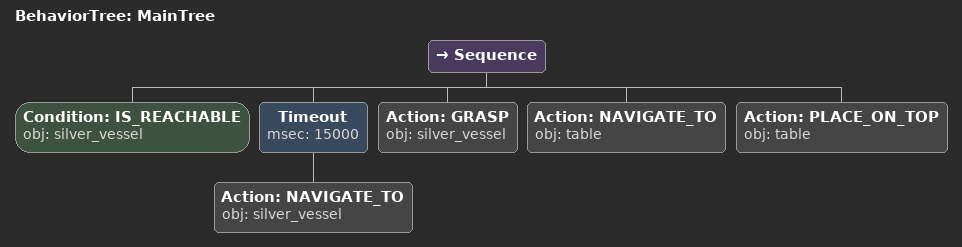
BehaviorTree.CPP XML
<root main_tree_to_execute="MainTree">
  <BehaviorTree ID="MainTree">
    <Sequence>
      <!-- Check silver_vessel is reachable before NAVIGATE_TO -->
      <Condition ID="IS_REACHABLE" obj="silver_vessel" />
      <!-- Timeout: NAVIGATE_TO silver_vessel within 15s -->
      <Timeout msec="15000">
        <!-- Navigate to silver_vessel -->
        <Action ID="NAVIGATE_TO" obj="silver_vessel" />
      </Timeout>
      <!-- Grasp silver_vessel -->
      <Action ID="GRASP" obj="silver_vessel" />
      <!-- Navigate to table -->
      <Action ID="NAVIGATE_TO" obj="table" />
      <!-- Place on table -->
      <Action ID="PLACE_ON_TOP" obj="table" />
    </Sequence>
  </BehaviorTree>
</root>
